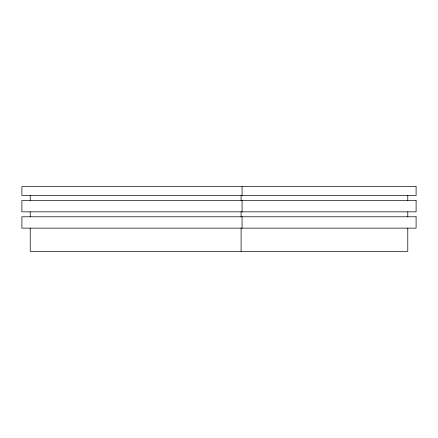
<?xml version="1.0" encoding="UTF-8"?>
<svg xmlns="http://www.w3.org/2000/svg" width="438" height="438" viewBox="0 0 438 438"><rect width="100%" height="100%" fill="white"/><g stroke="black" fill="none" stroke-linecap="round" stroke-linejoin="round"><path stroke-width="0.66" d="M407.778 195.545L407.778 200.484M407.778 211.839L407.778 216.777M407.778 228.132L407.778 251.341L30.222 251.341L30.222 228.132M242.066 186.659L242.066 195.545M242.066 200.484L242.066 211.839M242.066 216.777L242.066 228.132M241.092 195.545L241.092 200.484M241.092 211.839L241.092 216.777M241.092 228.132L241.092 251.341M30.222 195.545L30.222 200.484M30.222 211.839L30.222 216.777M416.1 186.659L21.9 186.659L21.9 195.545L416.1 195.545L416.1 186.659M416.1 200.484L21.9 200.484L21.9 211.839L416.1 211.839L416.1 200.484M416.1 216.777L21.9 216.777L21.9 228.132L416.1 228.132L416.1 216.777"/></g></svg>
